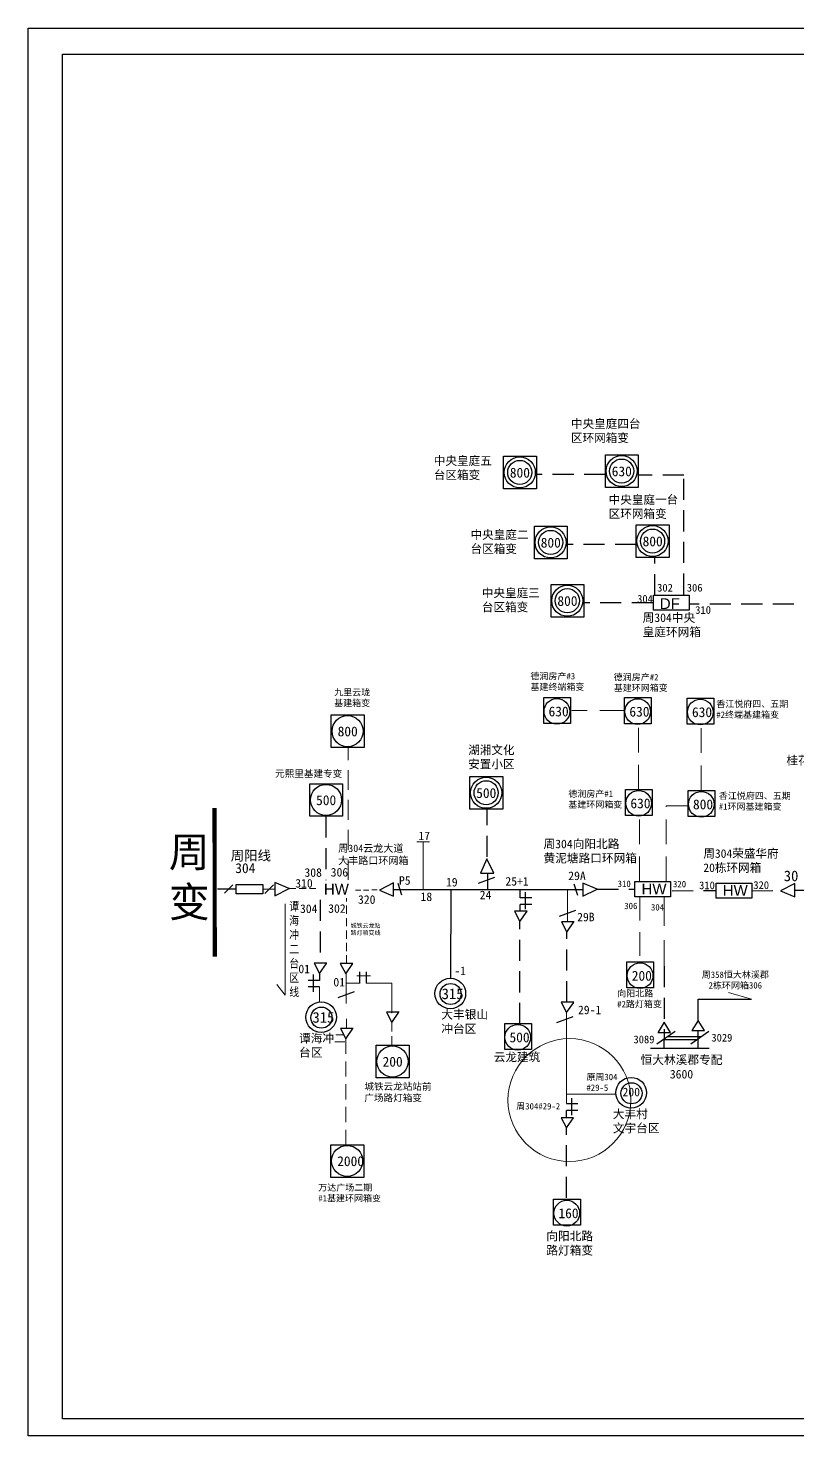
# Model space of a CAD drawing. Extents: x -53 to 460, y -66 to 263.
# Drawn here: x -53.4 to 126.3, y -65.8 to 262.8 of the extents above; entities that cross this region are included whole.
import ezdxf

# ---------------------------------------------------------------- set-up
doc = ezdxf.new("R2010")
doc.units = 0
doc.header["$LTSCALE"] = 0.774411
doc.linetypes.add('DASHED2', pattern=[9.525, 6.35, -3.175])
doc.layers.get('0').update_dxf_attribs({"linetype": 'CONTINUOUS'})
doc.layers.add('MiniCADViewLayer', color=7, linetype='CONTINUOUS')
doc.styles.add('hztxt_txtstyle_2.00_0_0', font='', dxfattribs={"height": 2, "bigfont": 'hztxt.shx'})
doc.styles.add('SimSun_txtstyle_1.60_0_0', font='', dxfattribs={"height": 1.6})
doc.styles.add('SimSun_txtstyle_2.00_0_0', font='', dxfattribs={"height": 2})
doc.styles.add('SimSun_txtstyle_2.30_0_0', font='', dxfattribs={"height": 2.3})
doc.styles.add('SimSun_txtstyle_2.50_0_0', font='', dxfattribs={"height": 2.5})
doc.styles.get("Standard").update_dxf_attribs({"font": '', "height": 2.5})
doc.styles.add('字体', font='', dxfattribs={"height": 2.5})
doc.styles.add('宋体_txtstyle_0.33', font='', dxfattribs={"height": 0.327197})
doc.styles.add('宋体_txtstyle_1.00_0_0', font='SIMSUN.TTC', dxfattribs={"height": 1})
doc.styles.add('宋体_txtstyle_1.50_0_0', font='SIMSUN.TTC', dxfattribs={"height": 1.5})
doc.styles.add('宋体_txtstyle_150.00_0_0150', font='SIMSUN.TTC', dxfattribs={"height": 150})
doc.styles.add('宋体_txtstyle_2.00_0_0', font='', dxfattribs={"height": 2})
doc.styles.add('宋体_txtstyle_200.00_0_0200', font='', dxfattribs={"height": 200})
doc.styles.get('hztxt_txtstyle_2.00_0_0').set_extended_font_data('hztxt')
doc.styles.get('SimSun_txtstyle_1.60_0_0').set_extended_font_data('SimSun')
doc.styles.get('SimSun_txtstyle_2.00_0_0').set_extended_font_data('SimSun')
doc.styles.get('SimSun_txtstyle_2.30_0_0').set_extended_font_data('SimSun')
doc.styles.get('SimSun_txtstyle_2.50_0_0').set_extended_font_data('SimSun')
doc.styles.get('Standard').set_extended_font_data('SimSun')
doc.styles.get('字体').set_extended_font_data('SimSun')
doc.styles.get('宋体_txtstyle_0.33').set_extended_font_data('宋体')
doc.styles.get('宋体_txtstyle_2.00_0_0').set_extended_font_data('宋体')
doc.styles.get('宋体_txtstyle_200.00_0_0200').set_extended_font_data('宋体')

msp = doc.modelspace()

# ---------------------------------------------------------------- linework, layer by layer
at = {"linetype": 'DASHED2'}
for p, q in [((81.35, 158.53), (65.26, 158.53)), ((99.66, 158.43), (89.16, 158.43)), ((99.66, 130.54), (99.66, 158.43)), ((88.56, 142.19), (72.47, 142.19)), ((92.94, 130.42), (92.94, 139.12)), ((92.45, 128.58), (76.36, 128.58)), ((169.64, 128.31), (100.96, 128.31)), ((79.47, 61.78), (88.26, 61.78)), ((96.91, 61.42), (107.2, 61.43)), ((61.43, 30.31), (61.43, 54.28)), ((72.39, 35.41), (72.39, 51.76)), ((95.06, 43.81), (95.04, 24.59)), ((102.96, 28.75), (102.96, 24.59)), ((72.28, -10.3), (72.28, 6.05))]:
    msp.add_line(p, q, dxfattribs=at)
at = {"color": 7, "linetype": 'DASHED2', "lineweight": 0, "ltscale": 1.178576}
for p, q in [((85.84, 103.44), (73.51, 103.44)), ((89.07, 84.98), (89.07, 100.18)), ((103.69, 84.87), (103.69, 100.06)), ((95.55, 63.57), (95.55, 81.24)), ((95.55, 81.24), (100.88, 81.24)), ((89.31, 63.57), (89.31, 78.76))]:
    msp.add_line(p, q, dxfattribs=at)
at = {"color": 7, "linetype": 'DASHED2', "lineweight": 0, "ltscale": 0.947862}
msp.add_line((21.32, 63.95), (21.32, 94.65), dxfattribs=at)
at = {"color": 0, "linetype": 'DASHED2'}
for p, q in [((53.75, 69.3), (53.75, 80.36)), ((115.54, 61.42), (122.26, 61.43))]:
    msp.add_line(p, q, dxfattribs=at)
at = {"color": 7, "linetype": 'Continuous', "lineweight": 0, "ltscale": 0.530562}
for p, q in [((37.32, 72.81), (40.35, 72.81)), ((38.84, 72.81), (38.84, 61.7))]:
    msp.add_line(p, q, dxfattribs=at)
at = {"color": 7, "linetype": 'Continuous'}
for p, q in [((53.68, 68.86), (52.25, 65.54)), ((51.77, 63.16), (55.58, 64.58)), ((52.25, 65.54), (55.35, 65.54)), ((70.62, 55.45), (74.43, 56.87)), ((18.96, 36.45), (22.77, 37.87)), ((70.05, 30.65), (73.86, 32.08))]:
    msp.add_line(p, q, dxfattribs=at)
at = {"color": 0, "linetype": 'Continuous'}
for p, q in [((55.35, 65.54), (53.68, 68.86)), ((4.21, 63.35), (4.21, 60.25)), ((7.54, 61.92), (4.21, 63.35)), ((31.94, 63.23), (28.61, 61.56)), ((31.94, 60.14), (31.94, 63.23)), ((79.45, 61.78), (76.12, 63.21)), ((76.12, 63.21), (76.12, 60.12)), ((125.54, 63.08), (122.21, 61.42)), ((125.54, 59.99), (125.54, 63.08)), ((4.21, 60.25), (7.54, 61.92)), ((28.61, 61.56), (31.94, 60.14)), ((61.46, 59.75), (61.46, 61.68)), ((64.17, 59.76), (61.49, 59.76)), ((62.73, 57.08), (62.73, 61.09)), ((76.12, 60.12), (79.45, 61.78)), ((122.21, 61.42), (125.54, 59.99)), ((29.52, 58.41), (29.51, 58.41)), ((60.17, 56.66), (61.43, 54.26)), ((63.1, 56.66), (60.17, 56.66)), ((61.43, 54.26), (63.07, 56.64)), ((61.48, 56.62), (61.48, 58.21)), ((64.17, 58.21), (61.49, 58.21)), ((71.13, 54.14), (72.39, 51.75)), ((74.07, 54.14), (71.13, 54.14)), ((72.39, 51.75), (74.03, 54.12)), ((16.33, 44.46), (13.4, 44.46)), ((13.4, 44.46), (14.66, 42.07)), ((14.66, 42.07), (16.3, 44.44)), ((22.44, 44.41), (19.5, 44.41)), ((19.5, 44.41), (20.76, 42.02)), ((20.76, 42.02), (22.41, 44.4)), ((14.65, 40.48), (11.98, 40.48)), ((13.21, 37.8), (13.21, 41.82)), ((23.99, 42.44), (23.99, 39.76)), ((25.53, 42.48), (25.53, 39.81)), ((14.65, 38.94), (11.98, 38.94)), ((30.27, 33.07), (31.53, 30.67)), ((33.2, 33.07), (30.27, 33.07)), ((31.53, 30.67), (33.17, 33.05)), ((73.99, 35.36), (71.05, 35.36)), ((71.05, 35.36), (72.31, 32.97)), ((72.31, 32.97), (73.96, 35.35)), ((95.1, 30.74), (93.66, 28.37)), ((96.56, 28.35), (95.1, 30.74)), ((103, 31.15), (101.56, 28.78)), ((104.47, 28.76), (103, 31.15)), ((19.52, 29.27), (20.78, 26.87)), ((22.46, 29.27), (19.52, 29.27)), ((20.78, 26.87), (22.43, 29.25)), ((93.63, 28.35), (96.56, 28.35)), ((101.53, 28.76), (104.47, 28.76)), ((72.27, 8.54), (72.27, 10.13)), ((74.96, 11.67), (72.28, 11.67)), ((74.96, 10.13), (72.28, 10.13)), ((73.52, 8.99), (73.52, 13.01)), ((71.02, 8.43), (72.28, 6.04)), ((73.95, 8.43), (71.02, 8.43)), ((72.28, 6.04), (73.92, 8.41))]:
    msp.add_line(p, q, dxfattribs=at)
at = {"linetype": 'Continuous'}
for p, q in [((-7.56, 60.81), (-5.58, 62.79)), ((1.9, 60.77), (3.88, 62.75)), ((31.94, 61.68), (76.12, 61.66)), ((125.54, 61.53), (154.19, 61.5)), ((97.61, 28.51), (93.39, 25.61)), ((105.52, 28.51), (101.31, 25.61)), ((105.61, 24.59), (91.92, 24.59))]:
    msp.add_line(p, q, dxfattribs=at)
at = {"color": 0}
for p, q in [((32.9, 63.15), (33.77, 60.46)), ((53.86, 65.34), (53.86, 61.72)), ((74.94, 60.26), (74.07, 62.96)), ((-4.85, 61.8), (-9.18, 61.8)), ((45.27, 61.65), (45.22, 40.99)), ((14.65, 42.09), (14.65, 40.47)), ((103.04, 31.18), (103.04, 36.1)), ((103.04, 36.1), (115.49, 36.1)), ((95.09, 26.71), (102.93, 26.71)), ((95.92, 27.37), (103.79, 27.37))]:
    msp.add_line(p, q, dxfattribs=at)
at = {"color": 7, "linetype": 'Continuous', "lineweight": 0, "ltscale": 0.099586}
msp.add_line((1.42, 61.76), (4.21, 61.76), dxfattribs=at)
at = {"color": 7, "linetype": 'DASHED2', "lineweight": 0, "ltscale": 0.32266}
msp.add_line((7.54, 61.92), (13.77, 61.92), dxfattribs=at)
at = {"color": 7, "linetype": 'DASHED2', "lineweight": 0, "ltscale": 0.392618}
msp.add_line((20.97, 44.41), (20.97, 59.68), dxfattribs=at)
at = {"color": 7, "linetype": 'DASHED2', "lineweight": 0, "ltscale": 0.256138}
msp.add_line((23.04, 61.57), (28.62, 61.58), dxfattribs=at)
at = {"color": 7, "linetype": 'Continuous', "lineweight": 0, "ltscale": 0.968574}
msp.add_line((72.52, 61.67), (72.52, 54.09), dxfattribs=at)
at = {"color": 7, "linetype": 'DASHED2', "lineweight": 0, "ltscale": 1.122152}
msp.add_line((89.4, 60.01), (89.4, 44.96), dxfattribs=at)
at = {"color": 7, "linetype": 'DASHED2', "lineweight": 0, "ltscale": 1.374691}
msp.add_line((95.12, 60.01), (95.06, 43.81), dxfattribs=at)
at = {"color": 7, "linetype": 'Continuous', "lineweight": 0, "ltscale": 0.695789}
for p, q in [((6.61, 58.36), (6.61, 37)), ((6.61, 37), (4.66, 39.51))]:
    msp.add_line(p, q, dxfattribs=at)
at = {"color": 7, "linetype": 'Continuous', "lineweight": 0, "ltscale": 0.311673}
for p, q in [((20.86, 42.09), (20.86, 35.11)), ((31.51, 39.82), (31.52, 32.84))]:
    msp.add_line(p, q, dxfattribs=at)
at = {"color": 7, "linetype": 'Continuous', "lineweight": 0, "ltscale": 0.29388}
msp.add_line((23.99, 39.81), (20.86, 39.81), dxfattribs=at)
at = {"color": 7, "linetype": 'Continuous', "lineweight": 0, "ltscale": 0.353532}
msp.add_line((23.33, 41.54), (26.51, 41.54), dxfattribs=at)
at = {"color": 7, "linetype": 'Continuous', "lineweight": 0, "ltscale": 0.588243}
msp.add_line((31.51, 39.82), (25.53, 39.81), dxfattribs=at)
at = {"color": 7, "linetype": 'Continuous', "lineweight": 0, "ltscale": 0.194906}
msp.add_line((14.65, 38.94), (14.66, 35.45), dxfattribs=at)
at = {"color": 7, "linetype": 'Continuous', "lineweight": 0, "ltscale": 0.385712}
msp.add_line((115.49, 36.1), (110.11, 37.65), dxfattribs=at)
at = {"color": 7, "linetype": 'Continuous', "lineweight": 0, "ltscale": 1.831098}
msp.add_line((72.31, 32.97), (72.31, 11.75), dxfattribs=at)
at = {"color": 7, "linetype": 'Continuous', "lineweight": 0, "ltscale": 0.259426}
msp.add_line((20.96, 31.54), (20.96, 29.26), dxfattribs=at)
at = {"color": 7, "linetype": 'DASHED2', "lineweight": 0, "ltscale": 0.433094}
msp.add_line((31.53, 30.67), (31.53, 25.34), dxfattribs=at)
at = {"color": 7, "linetype": 'DASHED2', "lineweight": 0, "ltscale": 0.720627}
msp.add_line((20.78, 26.87), (20.78, 2.2), dxfattribs=at)
at = {"color": 7, "linetype": 'Continuous', "lineweight": 0, "ltscale": 1.569871}
msp.add_line((72.31, 13.92), (83.65, 13.92), dxfattribs=at)
at = {"color": 0}
for points in [[(-53.36, 262.76), (459.78, 262.76), (459.78, -65.84), (-53.36, -65.84)], [(-45.38, 256.7), (452.4, 256.7), (452.4, -61.86), (-45.38, -61.86)], [(57.58, 162.84), (65.26, 162.84), (65.26, 155.22), (57.58, 155.22)], [(81.36, 163.14), (89.03, 163.14), (89.03, 155.53), (81.36, 155.53)], [(64.79, 146.49), (72.47, 146.49), (72.47, 138.88), (64.79, 138.88)], [(88.57, 146.8), (96.25, 146.8), (96.25, 139.19), (88.57, 139.19)], [(68.68, 132.89), (76.36, 132.89), (76.36, 125.27), (68.68, 125.27)], [(66.98, 106.52), (73.21, 106.52), (73.21, 100.44), (66.98, 100.44)], [(85.84, 106.48), (92.07, 106.48), (92.07, 100.4), (85.84, 100.4)], [(100.45, 106.36), (106.68, 106.36), (106.68, 100.28), (100.45, 100.28)], [(17.39, 102.43), (25.07, 102.43), (25.07, 94.82), (17.39, 94.82)], [(12.36, 86.39), (20.04, 86.39), (20.04, 78.78), (12.36, 78.78)], [(49.73, 88.05), (57.41, 88.05), (57.41, 80.44), (49.73, 80.44)], [(86.07, 85.07), (92.3, 85.07), (92.3, 78.98), (86.07, 78.98)], [(100.69, 84.83), (106.92, 84.83), (106.92, 78.75), (100.69, 78.75)], [(86.4, 44.83), (92.63, 44.83), (92.63, 38.75), (86.4, 38.75)], [(57.86, 30.45), (64.09, 30.45), (64.09, 24.36), (57.86, 24.36)], [(27.88, 25.34), (35.56, 25.34), (35.56, 17.72), (27.88, 17.72)], [(17.29, 2.12), (24.97, 2.12), (24.97, -5.5), (17.29, -5.5)], [(69.29, -10.61), (75.52, -10.61), (75.52, -16.69), (69.29, -16.69)]]:
    msp.add_lwpolyline(points, close=True, dxfattribs=at)
at = {"color": 0, "linetype": 'Continuous'}
msp.add_lwpolyline([(92.58, 130.43), (100.91, 130.43), (100.91, 126.86), (92.58, 126.86)], close=True, dxfattribs=at)
at = {"linetype": 'Continuous', "const_width": 1}
msp.add_lwpolyline([(-9.82, 45.98), (-9.84, 80.72)], dxfattribs=at)
at = {"linetype": 'Continuous'}
for points in [[(1.42, 60.65), (-4.83, 60.65), (-4.83, 62.87), (1.42, 62.87)], [(88.24, 63.57), (96.57, 63.57), (96.57, 60.01), (88.24, 60.01)], [(107.2, 63.21), (115.53, 63.21), (115.53, 59.65), (107.2, 59.65)]]:
    msp.add_lwpolyline(points, close=True, dxfattribs=at)
at = {"color": 0}
for centre, radius in [((61.38, 159.05), 3.63), ((61.38, 159.05), 2.82), ((85.15, 159.36), 3.63), ((85.15, 159.36), 2.82), ((68.59, 142.71), 3.63), ((68.59, 142.71), 2.82), ((92.37, 143.02), 3.63), ((92.37, 143.02), 2.82), ((72.48, 129.1), 3.63), ((72.48, 129.1), 2.82), ((70.04, 103.27), 3), ((88.9, 103.23), 3), ((103.51, 103.11), 3), ((21.19, 98.65), 3.63), ((16.16, 82.6), 3.63), ((53.53, 84.27), 3.63), ((53.53, 84.27), 2.82), ((89.13, 81.82), 3), ((103.75, 81.58), 3), ((89.46, 41.58), 3), ((60.92, 27.2), 3), ((31.68, 21.55), 3.63), ((21.09, -1.67), 3.63), ((72.35, -13.86), 3)]:
    msp.add_circle(centre, radius, dxfattribs=at)
at = {"linetype": 'Continuous'}
for centre, radius in [((45.17, 37.41), 3.58), ((45.24, 37.3), 2.46), ((15.02, 31.9), 3.58), ((15.09, 31.78), 2.46)]:
    msp.add_circle(centre, radius, dxfattribs=at)
at = {"color": 20, "linetype": 'Continuous', "lineweight": 0, "ltscale": 1.802476, "true_color": 0xef4810}
msp.add_circle((72.98, 12.54), 14.35, dxfattribs=at)
at = {"color": 0, "linetype": 'Continuous'}
for centre, radius in [((87.38, 14.24), 3.58), ((87.45, 14.12), 2.46)]:
    msp.add_circle(centre, radius, dxfattribs=at)
at = {"layer": 'MiniCADViewLayer', "color": 0, "linetype": 'DASHED2'}
for p, q in [((16.09, 78.72), (16.09, 63.9)), ((14.8, 59.28), (14.8, 44.47))]:
    msp.add_line(p, q, dxfattribs=at)

# ---------------------------------------------------------------- texts
at = {"linetype": 'Continuous', "attachment_point": 1}
for s, insert, char_height, width in [('中央皇庭四台区环网箱变', (73.33, 171.4), 1.9837, 16.4927), ('中央皇庭五台区箱变', (41.32, 162.76), 1.984, 14.1143), ('中央皇庭一台区环网箱变', (82.13, 153.7), 1.9837, 16.4927), ('中央皇庭二台区箱变', (49.89, 145.51), 1.984, 14.0011), ('中央皇庭三台区箱变', (52.54, 131.91), 1.984, 14.4541), ('湖湘文化\\P安置小区', (49.34, 95.24), 1.984, 19.8904), ('桂花村杨家大屋', (123.63, 92.84), 1.984, 19.8904), ('周304荣盛华府20栋环网箱', (104.22, 71.08), 1.9837, 19.8904), ('310', (103.24, 63.57), 1.8, 5.6554), ('320', (115.89, 63.62), 1.8, 5.6554), ('315', (43.15, 38.6), 2.5, 5.6554), ('315', (13, 33.09), 2.5, 5.6554), ('3089', (87.92, 27.6), 1.8, 5.6554), ('3029', (106.1, 28), 1.8, 5.6554), ('云龙建筑', (55.32, 23.56), 1.984, 19.8904), ('城铁云龙站站前广场路灯箱变', (25.11, 16.52), 1.6, 16.1015)]:
    msp.add_mtext(s, dxfattribs=dict(at, insert=insert, char_height=char_height, width=width))
at = {"color": 0, "width": 4.8377, "attachment_point": 1}
for s, insert, char_height in [('800', (59.06, 160.14), 2.3), ('630', (82.84, 160.45), 2.3), ('800', (66.27, 143.8), 2.3), ('800', (90.05, 144.11), 2.3), ('800', (70.16, 130.19), 2.3), ('{\\fArial|b0|i0|c0|p32;DF}', (94.07, 129.67), 2.5), ('500', (51.21, 85.36), 2.3), ('{\\fArial|b0|i0|c0|p32;HW}', (15.67, 63.02), 2.5), ('{\\fArial|b0|i0|c0|p32;HW}', (89.81, 63.08), 2.5), ('{\\fArial|b0|i0|c0|p32;HW}', (108.77, 62.72), 2.5), ('500', (58.98, 28.33), 2.3), ('200', (29.36, 22.64), 2.3)]:
    msp.add_mtext(s, dxfattribs=dict(at, insert=insert, char_height=char_height))
at = {"color": 0, "linetype": 'Continuous', "width": 5.6554, "attachment_point": 1}
for s, insert, char_height in [('302', (93.44, 133.04), 1.8), ('306', (100.36, 133.04), 1.8), ('304', (88.78, 130.44), 1.8), ('310', (102.33, 127.84), 1.8), ('19', (44.15, 64.41), 2), ('25+1', (58.02, 64.61), 2), ('24', (52.02, 61.41), 2), ('-1', (46.11, 43.71), 2)]:
    msp.add_mtext(s, dxfattribs=dict(at, insert=insert, char_height=char_height))
at = {"color": 7}
for s, insert, char_height, width, attachment_point, style in [('周304中央皇庭环网箱', (90.05, 126.14), 2, 14.2333, 1, 'SimSun_txtstyle_2.00_0_0'), ('630', (68.1, 104.4), 2.3, 4.8377, 1, 'SimSun_txtstyle_2.30_0_0'), ('630', (86.96, 104.36), 2.3, 4.8377, 1, 'SimSun_txtstyle_2.30_0_0'), ('630', (101.57, 104.24), 2.3, 4.8377, 1, 'SimSun_txtstyle_2.30_0_0'), ('800', (18.87, 99.74), 2.3, 4.8377, 1, 'SimSun_txtstyle_2.30_0_0'), ('500', (13.84, 83.69), 2.3, 4.8377, 1, 'SimSun_txtstyle_2.30_0_0'), ('630', (87.2, 82.95), 2.3, 4.8377, 1, 'SimSun_txtstyle_2.30_0_0'), ('800', (101.81, 82.71), 2.3, 4.8377, 1, 'SimSun_txtstyle_2.30_0_0'), ('200', (87.52, 42.71), 2.3, 4.8377, 1, 'SimSun_txtstyle_2.30_0_0'), ('{\\fSimSun|b0|i0|c134|p2;恒大林溪郡专配\\P3600}', (99.13, 22.92), 2, 20.9689, 2, 'SimSun_txtstyle_2.00_0_0'), ('2000', (18.77, -0.58), 2.3, 4.8377, 1, 'SimSun_txtstyle_2.30_0_0'), ('160', (70.41, -12.73), 2.3, 4.8377, 1, 'SimSun_txtstyle_2.30_0_0')]:
    msp.add_mtext(s, dxfattribs=dict(at, insert=insert, char_height=char_height, width=width, attachment_point=attachment_point, style=style))
at = {"color": 7, "linetype": 'DASHED2', "lineweight": 0, "ltscale": 1.178576, "char_height": 1.5, "attachment_point": 1}
for s, insert, style in [('德润房产#3^M^J基建终端箱变', (63.87, 112.24), '宋体_txtstyle_1.50_0_0'), ('德润房产#2^M^J基建环网箱变', (83.32, 112.01), '宋体_txtstyle_1.50_0_0'), ('香江悦府四、五期^M^J#2终端基建箱变', (107.25, 105.76), '宋体_txtstyle_1.50_0_0'), ('德润房产#1^M^J基建环网箱变', (72.71, 84.78), '宋体_txtstyle_150.00_0_0150'), ('香江悦府四、五期^M^J#1环网基建箱变', (107.84, 84.31), '宋体_txtstyle_150.00_0_0150')]:
    msp.add_mtext(s, dxfattribs=dict(at, insert=insert, style=style))
at = {"color": 7, "linetype": 'DASHED2', "lineweight": 0, "ltscale": 0.947862, "insert": (18.07, 108.47), "char_height": 1.5, "attachment_point": 1, "style": '宋体_txtstyle_1.50_0_0'}
msp.add_mtext('九里云珑^M^J基建箱变', dxfattribs=at)
at = {"linetype": 'Continuous', "attachment_point": 1}
for s, insert, char_height, width, style in [('元熙里基建专变', (4.27, 89.55), 1.6, 16.1015, 'SimSun_txtstyle_1.60_0_0'), ('周阳线', (-6.09, 70.76), 2.3, 9.8819, '字体'), ('310', (84.22, 63.78), 1.5, 5.6554, '宋体_txtstyle_1.50_0_0'), ('大丰银山冲台区', (43.07, 33.51), 2, 11.0391, '字体'), ('谭海冲二台区', (9.86, 27.96), 2, 11.0391, '字体')]:
    msp.add_mtext(s, dxfattribs=dict(at, insert=insert, char_height=char_height, width=width, style=style))
at = {"insert": (-20.53, 73.95), "char_height": 7, "width": 37.195, "attachment_point": 1, "style": '字体'}
msp.add_mtext('周\\P变', dxfattribs=at)
at = {"color": 7, "linetype": 'Continuous', "lineweight": 0, "ltscale": 1.473783, "insert": (37.72, 75.21), "char_height": 2, "attachment_point": 1, "style": '宋体_txtstyle_200.00_0_0200'}
msp.add_mtext('17', dxfattribs=at)
at = {"color": 7, "linetype": 'DASHED2', "lineweight": 0, "ltscale": 1.344717, "insert": (66.92, 73.33), "char_height": 2, "attachment_point": 1, "style": '宋体_txtstyle_200.00_0_0200'}
msp.add_mtext('周304向阳北路^M^J黄泥塘路口环网箱', dxfattribs=at)
at = {"insert": (-5.02, 67.83), "char_height": 2.3, "width": 16.4292, "attachment_point": 1}
msp.add_mtext('304', dxfattribs=at)
at = {"color": 7, "linetype": 'Continuous', "width": 5.6554, "attachment_point": 1}
for s, insert, char_height, style in [('308', (11.12, 66.66), 2, 'SimSun_txtstyle_2.00_0_0'), ('306', (17.25, 66.72), 2, 'SimSun_txtstyle_2.00_0_0'), ('29A', (72.7, 65.89), 2, 'SimSun_txtstyle_2.00_0_0'), ('30', (123, 66.12), 2.5, 'SimSun_txtstyle_2.50_0_0'), ('29B', (74.77, 56.27), 2, 'SimSun_txtstyle_2.00_0_0'), ('200', (85.36, 15.43), 2, 'SimSun_txtstyle_2.00_0_0')]:
    msp.add_mtext(s, dxfattribs=dict(at, insert=insert, char_height=char_height, style=style))
at = {"color": 7, "linetype": 'Continuous', "true_color": 0xffffff, "char_height": 2, "width": 5.6554, "attachment_point": 1}
for s, insert in [('310', (8.97, 64.14)), ('320', (23.62, 60.35)), ('18', (38.21, 61)), ('304', (10.08, 58.21)), ('302', (16.67, 58.25))]:
    msp.add_mtext(s, dxfattribs=dict(at, insert=insert))
at = {"color": 7, "linetype": 'DASHED2', "lineweight": 0, "ltscale": 0.672878, "insert": (33.18, 64.8), "char_height": 2, "attachment_point": 1, "style": '宋体_txtstyle_200.00_0_0200'}
msp.add_mtext('P5', dxfattribs=at)
at = {"color": 7, "linetype": 'DASHED2', "lineweight": 0, "ltscale": 1.122152, "char_height": 1.5, "attachment_point": 1}
for s, insert, style in [('320', (97.14, 63.72), '宋体_txtstyle_1.50_0_0'), ('306', (85.77, 58.61), '宋体_txtstyle_150.00_0_0150'), ('304', (92, 58.29), '宋体_txtstyle_1.50_0_0'), ('向阳北路^M^J#2路灯箱变', (84.12, 38.19), '宋体_txtstyle_1.50_0_0')]:
    msp.add_mtext(s, dxfattribs=dict(at, insert=insert, style=style))
at = {"color": 2, "linetype": 'DASHED2', "lineweight": 0, "ltscale": 0.695789, "true_color": 0xffff00, "insert": (7.58, 58.58), "char_height": 2, "attachment_point": 1, "style": 'hztxt_txtstyle_2.00_0_0'}
msp.add_mtext('谭^M^J海^M^J冲^M^J二^M^J台^M^J区^M^J线', dxfattribs=at)
at = {"color": 2, "linetype": 'Continuous', "lineweight": 0, "ltscale": 1.442929, "true_color": 0xffff00, "insert": (21.89, 53.77), "char_height": 1, "width": 7.4748, "attachment_point": 1, "style": '宋体_txtstyle_1.00_0_0'}
msp.add_mtext('城铁云龙站路灯箱变线', dxfattribs=at)
at = {"color": 7, "linetype": 'Continuous', "lineweight": 0, "ltscale": 1.289356, "insert": (9.71, 44.15), "char_height": 2, "attachment_point": 1, "style": '宋体_txtstyle_2.00_0_0'}
msp.add_mtext('01', dxfattribs=at)
at = {"color": 2, "true_color": 0xffff00, "insert": (111.69, 40.48), "char_height": 1.5, "width": 17.5774, "attachment_point": 5, "style": '宋体_txtstyle_1.50_0_0'}
msp.add_mtext('周358恒大林溪郡^M^J2栋环网箱306', dxfattribs=at)
at = {"color": 7, "linetype": 'Continuous', "lineweight": 0, "ltscale": 0.865757, "insert": (17.88, 41.06), "char_height": 2, "attachment_point": 1, "style": '宋体_txtstyle_200.00_0_0200'}
msp.add_mtext('01', dxfattribs=at)
at = {"color": 7, "linetype": 'Continuous', "lineweight": 0, "ltscale": 1.526675, "char_height": 2, "attachment_point": 1}
for s, insert, style in [('29-1', (74.96, 34.59), '宋体_txtstyle_200.00_0_0200'), ('大丰村^M^J文宇台区', (83.09, 10.3), '宋体_txtstyle_2.00_0_0'), ('向阳北路^M^J路灯箱变', (67.58, -18.21), '宋体_txtstyle_200.00_0_0200')]:
    msp.add_mtext(s, dxfattribs=dict(at, insert=insert, style=style))
at = {"color": 1, "linetype": 'Continuous', "lineweight": 0, "ltscale": 1.526675, "true_color": 0xff0000, "char_height": 1.5, "attachment_point": 1, "style": '宋体_txtstyle_1.50_0_0'}
for s, insert in [('原周304^M^J#29-5', (76.93, 18.69)), ('周304#29-2', (60.55, 11.85))]:
    msp.add_mtext(s, dxfattribs=dict(at, insert=insert))
at = {"color": 7, "linetype": 'DASHED2', "lineweight": 0, "ltscale": 1.110614, "insert": (14.35, -7.13), "char_height": 1.5, "attachment_point": 1, "style": '宋体_txtstyle_1.50_0_0'}
msp.add_mtext('万达广场二期^M^J#1基建环网箱变', dxfattribs=at)
at = {"layer": 'MiniCADViewLayer', "color": 7, "linetype": 'Continuous', "true_color": 0xffffff, "insert": (19, 72.17), "char_height": 1.7174, "attachment_point": 1, "style": '宋体_txtstyle_0.33'}
msp.add_mtext('周304云龙大道^J大丰路口环网箱', dxfattribs=at)

doc.saveas('drawing.dxf')
